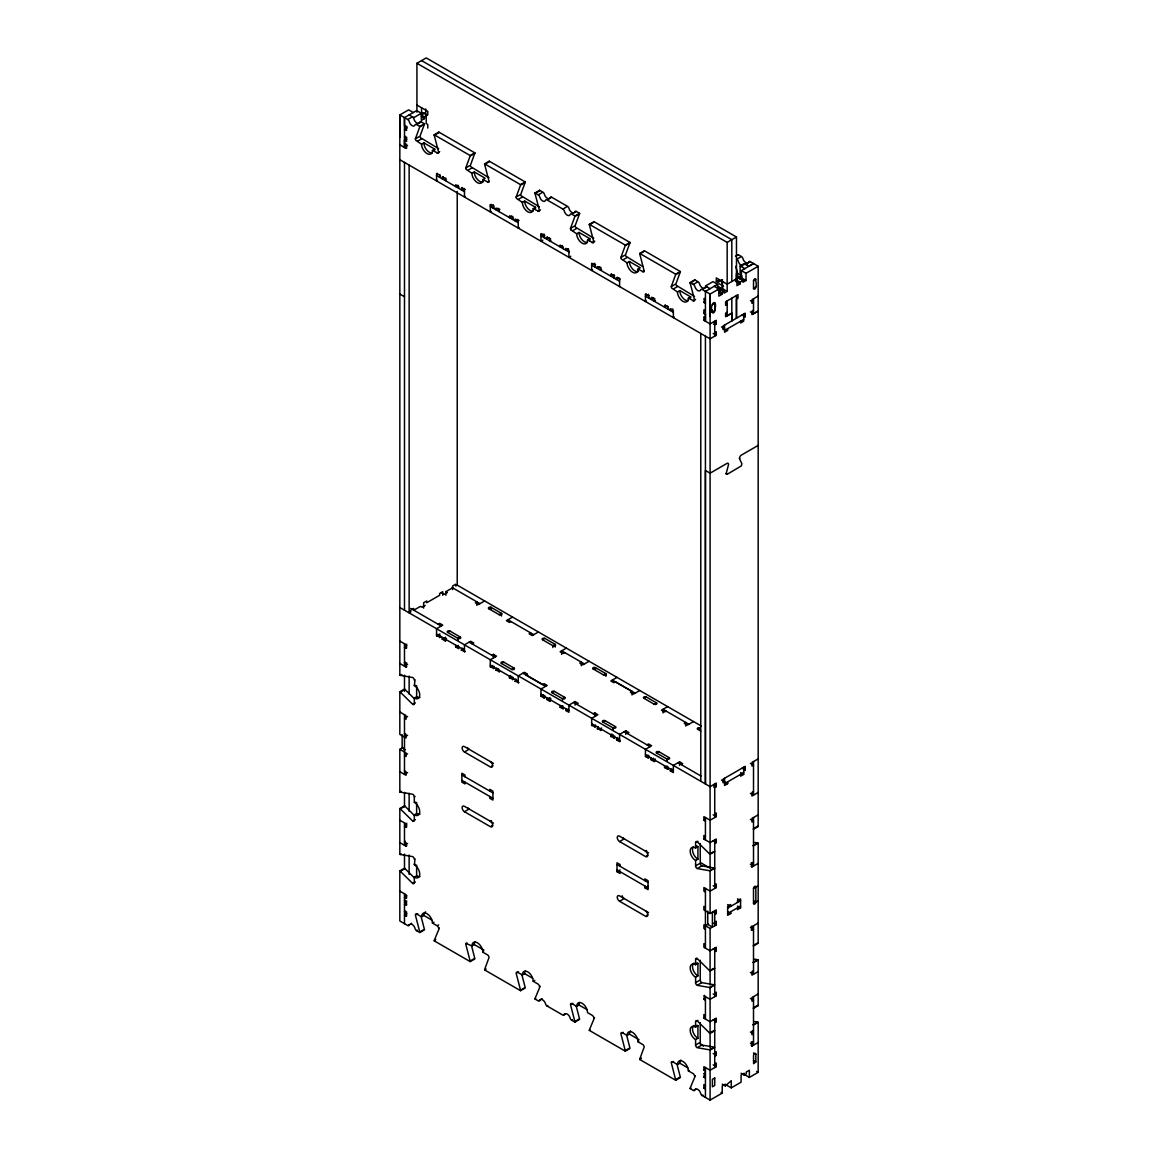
<?xml version="1.0" encoding="UTF-8"?>
<svg xmlns="http://www.w3.org/2000/svg" width="1158" height="1158" viewBox="0 0 1158 1158"><rect width="100%" height="100%" fill="white"/><g stroke="black" fill="none" stroke-linecap="round" stroke-linejoin="round"><path stroke-width="1.5" d="M407.587 145.676L404.489 147.471L404.489 140.017M452.575 589.61L452.575 586.02L455.673 584.225L455.673 586.02L457.222 585.123L457.222 191.49M458.003 640.2L458.003 638.42L460.334 637.074L449.984 631.096A1.65 0.955 0 0 0 447.466 632.311L458.235 638.521A1.65 0.955 0 0 0 460.334 637.074M491.093 609.166L491.093 607.371A1.65 0.955 0 0 0 488.575 608.572L499.344 614.797A1.65 0.955 0 0 0 501.443 613.335L491.093 607.371L488.763 608.717M613.132 729.772L613.132 727.977L615.448 726.631L605.113 720.667A1.65 0.955 0 0 0 602.594 721.868L613.364 728.092A1.65 0.955 0 0 0 615.463 726.631M666.907 760.82L666.907 759.026L669.237 757.679L658.888 751.716A1.65 0.955 0 0 0 656.369 752.917L667.138 759.127A1.65 0.955 0 0 0 669.237 757.679M699.997 729.772L699.997 727.977A1.65 0.955 0 0 0 697.478 729.178L700.778 731.103M705.425 336.153L705.425 783.952L705.425 470.481L710.086 473.173L726.978 463.417A2.2 1.259 -60 0 1 728.44 464.98L726.298 473.101L727.152 474.317L741.395 465.863L741.873 463.707L739.224 458.09M705.425 313.76L705.425 321.215L705.425 291.367L717.627 284.318L717.627 289.703M711.244 311.444L712.402 312.11C708.551 304.12 718.278 296.072 714.732 310.764A1.65 0.955 -60 0 1 713.574 312.79A1.65 0.955 -60 0 1 712.402 312.11L712.402 310.054M727.166 300.906L727.166 315.83L731.813 313.152L731.813 320.911L731.813 298.214M731.813 281.495L731.813 239.706L421.57 60.592M416.923 112.239L416.923 63.27L426.231 57.9L736.474 237.014L736.474 278.817L736.474 273.447M753.178 828.969A2.2 1.274 60 0 0 753.511 829.215L758.172 826.523L758.172 266.282L750.239 261.607A2.2 1.259 60 0 0 748.777 261.954A4.386 2.533 60 0 1 745.853 262.649A4.386 2.533 60 0 1 742.929 258.581A2.2 1.259 60 0 0 741.467 256.54L738.196 254.644L735.605 256.135M406.82 128.002L407.008 127.25M755.841 1061.958L753.597 1063.681L753.511 1055.618A1.65 0.955 -60 0 1 754.683 1053.606A1.65 0.955 -60 0 1 755.841 1054.272L755.841 1061.958L753.511 1060.612M421.57 144.2L423.9 142.868L434.757 149.136L432.441 150.468A7.672 4.429 60 0 1 430.834 153.985A7.686 4.429 60 0 1 422.496 148.224A7.672 4.429 60 0 1 421.57 144.2L415.823 140.364A2.2 1.274 60 0 1 415.375 138.83L419.746 126.946A2.2 1.274 60 0 0 419.804 126.468L424.465 123.776L421.194 121.894A2.2 1.259 60 0 0 419.717 122.241A4.386 2.533 60 0 1 416.793 122.936A4.386 2.533 60 0 1 413.869 118.854A2.2 1.259 60 0 0 412.407 116.828M424.465 123.776A2.2 1.274 60 0 1 424.393 124.253L420.021 136.137A2.2 1.274 60 0 0 420.484 137.672L438.636 148.687M471.972 173.295L474.288 171.949L485.144 178.216L482.828 179.562A7.672 4.429 60 0 1 481.221 183.08A7.686 4.429 60 0 1 472.884 177.304A7.672 4.429 60 0 1 471.972 173.295L466.211 169.459A2.2 1.274 60 0 1 465.762 167.924L470.134 156.026A2.2 1.259 60 0 0 470.191 155.563L474.852 152.87L438.853 132.099L434.207 134.777A2.2 1.274 60 0 0 434.264 135.327L438.636 152.263A2.2 1.274 60 0 1 438.187 153.276L432.441 150.468M474.852 152.87A2.2 1.259 60 0 1 474.78 153.348L470.409 165.232A2.2 1.274 60 0 0 470.872 166.766L489.023 177.782M522.359 202.389L524.675 201.043L535.546 207.311L533.216 208.657A7.686 4.429 60 0 1 527.787 211.798A7.686 4.429 60 0 1 522.359 202.389L516.598 198.539A2.2 1.274 60 0 1 516.15 197.019L520.521 185.121A2.2 1.259 60 0 0 520.579 184.643L525.24 181.965L489.255 161.179L484.594 163.871A2.2 1.274 60 0 0 484.666 164.422L489.023 181.357A2.2 1.274 60 0 1 488.575 182.356L482.828 179.562M525.24 181.965A2.2 1.259 60 0 1 525.167 182.443L520.796 194.327A2.2 1.274 60 0 0 521.259 195.861L539.411 206.862M570.952 229.921A2.2 1.274 60 0 1 570.489 228.387L574.86 216.503A2.2 1.274 60 0 0 574.933 216.025L579.579 213.333L576.308 211.451A2.2 1.274 60 0 0 575.063 211.451L574.846 211.798A4.386 2.533 60 0 1 574.411 212.493M579.579 213.333A2.2 1.274 60 0 1 579.521 213.81L575.15 225.709A2.2 1.274 60 0 0 575.598 227.229L593.764 238.244M627.086 262.852L629.416 261.52L640.273 267.788L637.942 269.119A7.672 4.429 60 0 1 636.35 272.637A7.686 4.429 60 0 1 627.998 266.861A7.672 4.429 60 0 1 627.086 262.852L621.339 259.016A2.2 1.274 60 0 1 620.876 257.481L625.248 245.597A2.2 1.259 60 0 0 625.32 245.12L629.966 242.427L593.982 221.656L589.335 224.334A2.2 1.274 60 0 0 589.393 224.884L593.764 241.819A2.2 1.274 60 0 1 593.301 242.833L587.555 240.039A7.686 4.429 60 0 1 583.704 243.817A7.686 4.429 60 0 1 577.61 237.781A7.672 4.429 60 0 1 576.698 233.771L570.952 229.921M629.966 242.427A2.2 1.259 60 0 1 629.909 242.905L625.537 254.789A2.2 1.274 60 0 0 625.986 256.323L642.603 266.441M690.588 297.867A7.686 4.429 60 0 0 690.66 296.882L679.804 290.6L677.473 291.946L671.727 288.11A2.2 1.274 60 0 1 671.278 286.576L675.635 274.678A2.2 1.259 60 0 0 675.707 274.214L680.354 271.522L644.369 250.75L639.723 253.428A2.2 1.274 60 0 0 639.781 253.978L644.152 270.914A2.2 1.274 60 0 1 643.703 271.927L637.942 269.119M439.418 928.007L434.264 940.354A2.2 1.259 60 0 0 434.207 940.832L470.191 961.603L474.852 958.911A2.2 1.274 60 0 0 474.78 958.361L471.509 945.666M680.354 271.522A2.2 1.259 60 0 1 680.296 272L675.925 283.884A2.2 1.274 60 0 0 676.373 285.418L694.539 296.434M540.193 986.196L535.054 998.529A2.2 1.274 60 0 0 534.982 999.007L538.253 1000.903A2.2 1.274 60 0 0 539.498 1000.888L540.149 999.861A4.386 2.533 60 0 1 545.129 1002.727L545.78 1004.522A2.2 1.274 60 0 0 547.025 1005.969L562.875 1015.117A2.2 1.274 60 0 0 564.12 1015.117L564.786 1014.075A4.386 2.533 60 0 1 569.75 1016.941L570.416 1018.736A2.2 1.274 60 0 0 571.661 1020.184L574.933 1022.065L579.579 1019.387A2.2 1.259 60 0 0 579.521 1018.837L576.235 1006.128M594.532 1017.564L589.393 1029.911A2.2 1.274 60 0 0 589.335 1030.388L625.32 1051.16L629.966 1048.482A2.2 1.274 60 0 0 629.909 1047.932L626.623 1035.223M695.321 1075.753L690.168 1088.1A2.2 1.274 60 0 0 690.11 1088.563L693.381 1090.46A2.2 1.274 60 0 0 694.843 1090.112A4.386 2.533 60 0 1 697.767 1089.403A4.386 2.533 60 0 1 700.691 1093.485A2.2 1.274 60 0 0 702.153 1095.526L710.086 1100.1L722.23 1093.08L722.23 1085.915L725.328 1084.134L725.328 1085.915L731.277 1080.689L731.277 1087.854L726.631 1085.176M754.683 278.904L753.54 280.468L753.511 288.385A1.65 0.955 -60 0 0 754.683 289.051A1.65 0.955 -60 0 0 755.841 287.039C757.433 285.404 754.466 276.212 755.841 279.469L753.511 280.801M404.489 147.471L404.489 117.624L416.677 110.575L421.338 113.267L421.338 120.432L424.436 118.637L424.436 116.842L421.338 115.062M413.276 112.543L408.629 109.865L399.828 114.932L407.761 119.506L411.64 117.276M422.627 114.309L425.739 112.514L425.739 108.939M405.257 125.527L404.489 125.976L406.82 126.425M424.436 116.842L427.288 115.207L422.627 112.514L413.797 117.624L409.136 114.932M406.82 128.22L404.489 129.566L406.82 130.014M417.314 124.123L421.194 121.894M420.513 126.497L424.393 124.253M405.647 136.355L404.489 137.02L406.82 137.469M407.066 139.119L404.489 140.61L406.82 141.059M405.257 143.447L404.489 143.896L406.82 144.345M415.375 138.83L419.254 136.586M417.691 141.073L421.57 138.83M399.828 137.324L399.828 114.932L399.828 144.793L406.038 148.369L406.82 147.92M434.264 135.327L438.144 133.083M437.087 153.16L439.678 151.669M437.478 180.373L436.552 180.909L436.552 173.743L437.319 173.295M470.901 155.577L474.78 153.348M436.552 173.743L440.416 175.09M440.416 176.885L439.649 177.333L439.649 175.538M443.007 178.375L442.226 178.824L443.007 176.581M442.226 177.029L446.105 178.375M465.762 167.924L469.641 165.681M446.496 179.939L445.338 180.605L445.338 178.824M468.093 170.168L471.972 167.924M484.666 164.422L488.531 162.178M458.003 185.237L455.673 186.583L455.673 184.788L458.785 186.583L458.785 188.378M463.953 188.378L461.362 189.869L462.143 187.625M461.362 188.074L465.241 189.42M487.475 182.255L489.023 181.357M465.4 196.498L464.474 197.034L464.474 189.869M521.288 184.672L525.167 182.443M491.253 211.422L490.326 211.957L490.326 204.792L491.093 204.344M493.424 204.792L490.326 206.587L518.248 222.698M490.326 204.792L494.205 206.138M494.205 207.933L493.424 208.368L493.424 206.587M516.15 197.019L520.029 194.776M498.591 208.368L496.015 209.873L496.015 208.078L499.894 209.424M518.48 199.248L522.359 197.019M533.216 208.657L538.962 211.451A2.2 1.274 60 0 0 539.411 210.452L535.054 193.516A2.2 1.274 60 0 1 534.982 192.966L539.642 190.274L542.914 192.17A2.2 1.259 60 0 1 544.376 194.197A4.386 2.533 60 0 0 548.212 198.655M535.054 193.516L535.821 193.068M536.342 192.764L538.933 191.273M534.982 192.966L538.253 194.848L542.132 192.619M511.778 216.285L509.448 217.632L509.448 215.837L513.327 217.183M513.327 218.978L512.56 219.427L512.56 217.632M547.806 199.466L551.686 197.236L567.536 206.385A2.2 1.259 60 0 1 568.998 208.426A4.386 2.533 60 0 0 573.717 212.869M517.727 219.427L515.136 220.917L515.136 219.123L519.016 220.469M537.862 211.349L540.453 209.859M519.175 227.547L518.248 228.083L518.248 220.917M538.253 194.848A2.2 1.259 60 0 1 539.715 196.889A4.386 2.533 60 0 0 542.639 200.971A4.386 2.533 60 0 0 545.563 200.262L545.78 199.914A2.2 1.274 60 0 1 547.025 199.914L562.875 209.062L566.754 206.833M572.428 213.694L576.308 211.451M542.856 240.14L540.989 241.211L540.989 234.046L541.77 233.598M544.086 234.061L540.989 235.841L568.911 251.966M575.642 216.054L579.521 213.81M540.989 234.046L544.868 235.392M544.868 237.187L544.101 237.636L544.101 235.841M549.268 237.636L546.677 239.127L547.459 236.883M546.677 237.332L550.557 238.678M570.489 228.387L574.368 226.157M550.947 240.242L549.789 240.907L549.789 239.127M572.819 230.63L576.698 228.387M589.393 224.884L590.175 224.435M590.942 223.986L593.272 222.654M576.698 233.771L579.029 232.425L589.885 238.693A7.686 4.429 60 0 1 589.596 240.56M562.455 245.539L560.125 246.886L560.125 245.091L563.222 246.886L563.222 248.681M568.404 248.681L565.813 250.171L565.813 248.377L568.911 250.171L568.911 257.337L570.778 256.265M587.555 240.039L589.885 238.693M592.216 242.717L594.792 241.226M626.029 245.149L629.909 242.905M594.778 263.3L591.666 265.095L619.588 281.22M592.606 269.93L591.666 270.465L591.666 263.3L595.545 264.646M595.545 266.441L594.778 266.89L594.778 265.095M599.945 266.89L597.354 268.381L597.354 266.586L601.234 267.932M620.876 257.481L624.755 255.238M601.624 269.496L600.452 270.176L600.452 268.381M623.207 259.725L627.086 257.481M639.781 253.978L643.66 251.735M613.132 274.793L610.802 276.14L611.569 273.896M610.802 274.345L614.681 275.691M614.681 277.486L613.899 277.934L613.899 276.14M619.067 277.934L616.49 279.425L617.257 277.182M616.49 277.631L620.37 278.977M642.603 271.812L644.152 270.914M416.923 63.27L727.166 242.398L736.474 237.014M676.417 274.229L680.296 272M646.381 300.979L645.44 301.514L645.44 294.349L646.222 293.9M648.552 294.349L645.44 296.144L673.363 312.269M645.44 294.349L649.32 295.695M649.32 297.49L648.552 297.939L648.552 296.144M653.72 297.939L651.129 299.43L651.911 297.186M671.278 286.576L675.157 284.332M651.129 297.635L655.008 298.981M673.594 288.82L677.473 286.576M655.399 300.544L654.241 301.225L654.241 299.43M677.473 291.946A7.686 4.429 60 0 0 680.832 299.676A7.686 4.429 60 0 0 686.752 301.731A7.672 4.429 60 0 0 688.33 298.214L694.091 301.008A2.2 1.274 60 0 0 694.539 300.009L690.168 283.073A2.2 1.274 60 0 1 690.11 282.523L694.757 279.831L698.028 281.727A2.2 1.259 60 0 1 699.49 283.768A4.386 2.533 60 0 0 702.414 287.835A4.386 2.533 60 0 0 705.352 287.141L705.569 286.793A2.2 1.274 60 0 1 706.814 286.793L702.935 289.022M690.168 283.073L694.047 280.829M740.686 256.989L736.806 259.218A2.2 1.259 60 0 1 738.283 261.259A4.386 2.533 60 0 0 742.987 265.718M690.11 282.523L693.381 284.405L697.261 282.176M666.907 305.842L664.576 307.188L665.358 304.945M664.576 305.394L668.456 306.74M740.121 273.129L740.121 265.964L744.203 263.604L748.864 266.282M668.456 308.535L667.674 308.983L667.674 307.188M746.36 263.836L750.239 261.607M758.172 266.282L746.013 273.302L746.013 280.468L742.915 282.262L742.915 280.468L738.254 277.79L727.166 284.188L716.31 277.92L716.31 281.495L719.408 279.715M688.33 298.214L690.66 296.868M722.505 279.715L717.859 282.393L716.31 281.495M672.856 308.983L670.265 310.474L670.265 308.679L673.363 310.474L673.363 317.639L674.303 317.104M753.511 263.488L748.864 266.181L745.593 264.285A2.2 1.259 60 0 0 744.131 264.632M746.013 280.468L741.366 277.79L741.366 270.625L753.511 263.604M692.991 300.906L695.582 299.415M718.872 290.774L721.97 292.554L721.97 294.349L718.872 296.144L718.872 288.979L710.086 294.06L702.153 289.471A2.2 1.274 60 0 0 700.908 289.486L700.691 289.833A4.386 2.533 60 0 1 697.767 290.528A4.386 2.533 60 0 1 694.843 286.446A2.2 1.259 60 0 0 693.381 284.419M717.627 286.113L720.725 287.908L723.562 286.258L718.915 283.58M736.474 275.228L739.571 277.023L741.67 275.821L741.67 277.602M705.425 303.309L703.876 302.412L704.643 298.388M719.408 290.455L722.505 288.66L727.166 291.353L727.166 242.398M703.876 302.412L704.643 301.963M721.97 292.554L724.068 291.353L724.068 293.148L727.166 291.353M735.417 279.425L740.063 282.118L742.915 280.468M740.063 282.118L740.063 283.898L736.966 285.693L736.966 278.528M712.402 304.655L714.732 303.309M705.425 310.764L703.876 309.881L703.876 313.456L704.643 313.007M753.511 288.27L755.841 286.923M712.402 312.11L714.732 310.764L714.732 303.092M727.166 304.482L725.617 305.379L725.617 301.804L738.022 294.639L738.022 298.214L736.474 299.111L736.474 318.218L736.474 295.536M705.425 317.639L703.876 316.742L703.876 320.317L704.643 319.883M727.166 312.255L725.617 313.152L725.617 316.727L731.813 313.152M758.172 296.028L751.962 299.719L751.962 303.309L753.511 302.412L750.413 300.617M710.086 867.791L710.086 323.907L716.281 320.317L716.281 323.907L714.732 324.805L713.574 324.124M714.732 332.563L716.281 331.666L716.281 335.255L710.086 338.831L399.828 159.717M753.511 310.17L751.962 311.068L751.962 314.658L758.172 311.068L753.511 313.644L750.456 311.878M743.697 317.625L745.245 316.742L745.245 313.152L723.012 325.991L723.012 329.567L724.575 328.669L721.463 326.889M724.561 330.479L743.682 319.434M413.797 608.413L410.685 610.208L410.685 612.003L409.136 612.886L409.136 165.087M413.797 610.208L420.513 606.329L422.062 607.226L425.174 605.431M445.859 595.284L445.859 591.695L452.575 587.815M438.1 624.234L439.649 623.337L442.747 625.132L436.552 628.707L436.552 635.872L440.416 637.218M399.828 641.098L406.038 644.688L406.82 644.239M484.637 600.944L478.428 604.534L475.33 602.739L476.879 601.842L476.879 605.431M407.066 645.875L404.489 647.365L406.82 647.814M758.172 445.41L741.265 455.166A2.2 1.259 -60 0 0 739.803 458.423M436.552 635.872L439.91 633.933M440.416 635.438L439.649 637.667M447.668 632.442L449.984 631.096M442.24 637.378L442.24 639.158L445.598 637.218M405.257 662.144L404.489 662.593L406.82 663.042M446.496 638.492L445.338 639.158L445.338 640.953L446.105 640.504M407.587 664.388L404.489 666.183L404.489 643.79M399.828 663.491L406.038 667.08L406.82 666.632M499.112 614.681L501.443 613.335L501.443 616.027M401.001 145.459L399.828 144.793L399.828 675.172L400.61 674.723M399.828 675.172A2.2 1.274 60 0 0 400.277 675.346L401.826 674.448M455.673 645.136L455.673 646.931L458.264 645.426M512.56 617.069L506.35 620.659L509.448 622.439L511.011 621.542M462.143 647.973L461.362 650.203L465.241 651.549M461.362 650.203L463.953 648.712M472.218 643.935L473.781 643.037L470.669 641.257L464.474 644.832L464.474 651.997M414.289 698.636L404.924 689.444A2.2 1.274 60 0 0 404.489 689.111L399.828 691.789A2.2 1.274 60 0 1 400.277 692.122L412.755 704.382A2.2 1.259 60 0 0 414.318 703.485L414.318 698.115A7.672 4.429 60 0 0 419.746 694.974A7.672 4.429 60 0 0 414.318 685.565L415.085 679.746M401.059 691.673L404.924 689.444M414.318 685.565L415.085 685.116M414.318 698.115L416.634 696.769A7.672 4.429 60 0 0 419.978 697.377M491.875 655.283L493.424 654.386L496.521 656.181L490.326 659.756L490.326 666.921L494.205 668.267M530.654 632.89L529.105 633.788L532.202 635.583L538.412 631.993M412.755 704.382L415.346 702.892M490.326 666.921L492.903 665.43M407.587 716.484L404.489 718.278L406.038 719.176L406.038 715.586L399.828 712.011M494.205 666.472L493.424 668.716M501.443 663.491L503.759 662.144L514.109 668.123A1.65 0.955 0 0 1 512.01 669.57L501.24 663.36A1.65 0.955 0 0 1 503.759 662.144M544.868 638.42A1.65 0.955 0 0 0 542.349 639.621L544.868 638.42L555.218 644.384L555.218 647.076M496.782 667.978L496.015 670.207L499.894 671.553M496.015 670.207L498.591 668.716M511.778 669.469L514.109 668.123M510.62 675.505L509.448 676.185L509.448 677.966L513.327 679.312M404.489 737.081L407.587 735.287M509.448 677.966L512.039 676.475M513.327 677.517L512.56 679.76M566.334 648.118L560.125 651.708L563.222 653.488L564.786 652.591M515.918 679.022L515.136 681.251L519.016 682.598M515.136 681.251L515.918 680.803M414.289 815.391L404.924 806.2A2.2 1.259 60 0 0 404.489 805.867L399.828 808.545A2.2 1.259 60 0 1 400.277 808.877L412.755 821.138A2.2 1.274 60 0 0 414.318 820.24L414.318 814.87A7.672 4.429 60 0 0 419.746 811.729A7.672 4.429 60 0 0 414.318 802.32L414.318 796.95A2.2 1.274 60 0 0 412.755 794.272L400.277 792.101A2.2 1.274 60 0 1 399.828 791.927L399.828 749.327L402.941 747.532M407.587 753.8L404.489 755.595L406.038 756.492L406.038 752.903L399.828 749.327M701.285 726.037L589.089 661.247L582.894 664.837L579.782 663.042L581.345 662.144L581.345 665.72M407.587 772.603L404.489 774.398L404.489 714.689M518.248 683.046L518.248 675.881L524.444 672.306L527.556 674.086L525.993 674.984L542.537 684.552L544.086 683.654L547.184 685.435L540.989 689.024L540.989 696.175L543.58 694.684M544.868 695.741L544.101 697.97L544.868 697.521M554.421 691.413L554.19 691.297A1.665 0.955 0 0 0 551.903 692.629L554.436 691.398L564.959 697.521A1.65 0.955 0 0 1 562.441 698.723M593.214 669.02L595.545 667.674L606.097 673.768A1.636 0.941 0 0 1 603.81 675.085L593.041 668.875A1.636 0.941 0 0 1 595.328 667.558L595.559 669.454M546.677 697.681L546.677 699.461L550.05 697.521M550.947 698.795L549.789 699.461L549.789 701.256L550.557 700.807M493.453 763.368L464.474 746.635A3.286 1.896 60 0 0 462.143 747.981A3.286 1.896 60 0 0 464.474 752.005L467.962 749.993M399.828 791.927L401.001 791.247M400.277 792.101L401.059 791.652M562.441 700.518L562.455 698.723L564.786 697.377M603.564 674.984L605.895 673.638L605.895 676.33M560.125 705.439L560.125 707.234L562.716 705.729M576.655 704.252L578.218 703.355L575.106 701.56L568.911 705.15L568.911 712.3L565.813 710.505L565.813 708.725M617.011 677.372L610.816 680.947L613.914 682.742L615.463 681.845L632.007 691.398L632.007 694.988M414.318 796.95L415.085 796.501M565.813 710.505L568.404 709.014M401.059 808.429L404.924 806.2M414.318 802.32L415.085 801.886M491.484 766.263L492.642 765.597A3.286 1.896 60 0 0 490.326 761.559M414.318 814.87L416.634 813.524A7.672 4.429 60 0 0 419.978 814.132M593.214 713.791L594.778 712.894L597.875 714.689L591.666 718.278L591.666 725.444L595.545 726.775M632.007 691.398L630.444 692.296L633.556 694.091L639.752 690.515M399.828 820.226L406.038 823.801L406.82 823.352M412.755 821.138L415.346 819.647M407.066 825.003L404.489 826.494L406.82 826.942M591.666 725.444L592.447 724.995M595.545 724.995L594.778 727.224M602.782 721.999L605.113 720.667M643.891 698.274L646.222 696.928L656.557 702.906A1.65 0.955 0 0 1 654.458 704.354L643.703 698.144A1.65 0.955 0 0 1 646.222 696.928M598.136 726.486L597.354 728.715L601.234 730.061M597.354 728.715L598.136 728.281M405.257 841.273L404.489 841.721L406.038 842.619L406.038 846.194L406.82 845.745M601.624 728.049L600.452 728.715L600.452 730.51M407.587 843.516L404.489 845.297L404.489 822.918M493.453 823.077L464.474 806.344A3.286 1.896 60 0 0 462.143 807.691A3.286 1.896 60 0 0 464.474 811.715L467.962 809.703M654.241 704.238L656.557 702.906M399.828 808.545L399.828 854.286L400.61 853.837M399.828 854.286A2.2 1.259 60 0 0 400.277 854.474L401.059 854.025M611.96 734.027L610.802 734.693L610.802 736.488L614.681 737.834M610.802 736.488L613.393 734.997M614.681 736.039L613.899 738.268M627.346 733.492L628.895 732.609L625.798 730.814L619.588 734.389L619.588 741.554L620.37 741.106M667.674 706.626L661.479 710.216L664.576 712.011L666.125 711.113M617.257 737.53L616.49 739.774L619.588 741.554M616.49 739.774L619.067 738.268M414.289 877.75L404.924 868.558A2.2 1.274 60 0 0 404.489 868.225L399.828 870.917A2.2 1.274 60 0 1 400.277 871.25L412.755 883.496A2.2 1.274 60 0 0 414.318 882.599L414.318 877.228A7.672 4.429 60 0 0 419.746 874.102A7.672 4.429 60 0 0 414.318 864.693L415.085 858.874M401.059 870.802L404.924 868.558M414.318 864.693L415.085 864.244M491.484 820.602L490.326 821.268A3.286 1.896 60 0 1 492.642 825.292L491.484 825.972M414.318 877.228L416.634 875.882A7.672 4.429 60 0 0 419.978 876.49M646.989 744.84L648.552 743.943L651.65 745.738L645.44 749.327L645.44 756.492L648.552 758.273L649.32 756.044M412.755 883.496L415.346 882.005M693.526 721.564L687.331 725.14L684.219 723.345L685.782 722.447L685.782 726.037M645.44 756.492L648.031 754.987M407.066 895.901L404.489 897.392L406.82 897.841M656.557 753.047L658.888 751.716M697.666 729.323L699.997 727.977L699.997 729.323M405.257 900.229L404.489 900.678L406.82 901.127M651.129 757.983L651.129 759.764L653.72 758.273M655.399 759.098L654.241 759.764L654.241 761.559L655.008 761.11M406.82 902.922L404.489 904.268L406.82 904.716M405.647 911.057L404.489 911.722L406.82 912.171M407.066 913.821L404.489 915.312L406.82 915.761M664.576 765.742L664.576 767.537L667.167 766.031M668.456 767.088L667.674 769.317L668.456 768.869M681.121 764.541L682.67 763.643L679.572 761.863L673.363 765.438L673.363 772.603L670.265 770.808L671.047 768.579M416.142 914.574L417.691 913.676M670.265 770.808L672.856 769.317M421.121 916.571L424.393 929.281A2.2 1.274 60 0 1 424.465 929.831L419.804 932.508A2.2 1.274 60 0 0 419.746 931.958L415.375 915.023A2.2 1.274 60 0 1 416.923 914.125L421.57 916.818L423.9 915.471A7.672 4.429 60 0 1 425.652 911.867M408.528 925.112L409.31 924.663M410.858 923.766L411.64 923.317M399.828 870.917L399.828 920.986L407.761 925.56A2.2 1.274 60 0 0 409.223 925.213A4.386 2.533 60 0 1 412.147 924.504A4.386 2.533 60 0 1 415.071 928.586A2.2 1.274 60 0 0 416.533 930.627L417.314 930.178M421.57 916.818A7.672 4.429 60 0 1 426.998 913.676A7.672 4.429 60 0 1 432.441 923.085L433.989 922.188M419.746 931.958L423.611 929.729M437.869 925.329L438.636 924.88M435.046 939.905L435.828 939.456M434.207 940.832L434.988 940.383M758.172 758.881L751.962 762.456L751.962 766.031L753.511 765.149L750.413 763.354M648.581 852.925L619.588 836.192A3.286 1.896 60 0 0 617.257 837.538A3.286 1.896 60 0 0 619.588 841.562L623.076 839.55M399.828 607.516L710.086 786.644L716.281 783.054L716.281 786.644L714.732 787.527L713.574 786.861M724.575 781.853L723.012 782.75L723.012 779.16L745.245 766.335L745.245 769.911L743.697 770.808M724.561 783.648L743.682 772.603M727.673 781.853L727.673 783.648L724.575 785.442L724.561 778.277M743.682 767.233L743.697 774.384L740.599 776.178L740.599 774.384M466.529 943.669L471.972 945.912L474.288 944.566A7.672 4.429 60 0 1 474.939 941.961M646.613 850.45L645.44 851.116A3.286 1.896 60 0 1 647.771 855.154L646.613 855.82M714.732 813.958L716.281 813.061L716.281 816.636L710.086 820.226L703.876 816.636L703.876 820.226L704.643 819.777M753.511 791.565L751.962 792.463L751.962 796.038L758.172 792.463M620.109 866.343L620.109 864.563L617.011 862.768L617.011 871.713L620.109 869.933M471.972 945.912A7.672 4.429 60 0 1 477.4 942.771A7.672 4.429 60 0 1 482.828 952.18L483.595 951.731M470.191 961.603A2.2 1.274 60 0 0 470.134 961.053L474.013 958.81M696.378 842.155L697.927 841.258M705.425 836.337L703.876 835.454L703.876 839.029L704.643 838.58M695.596 860.51A7.672 4.429 60 0 1 690.168 851.101A7.672 4.429 60 0 1 695.596 847.974L697.927 846.628L697.927 859.164L695.596 860.51L695.596 865.88A2.2 1.259 60 0 0 697.145 868.572L709.637 870.729A2.2 1.274 60 0 1 710.086 870.917L714.732 868.225A2.2 1.274 60 0 0 714.283 868.051L701.806 865.88L697.927 868.124M521.896 974.761L525.167 987.456A2.2 1.274 60 0 1 525.24 988.006L520.579 990.698L484.594 969.912L486.143 969.029M758.172 814.856L751.962 818.431L751.962 822.021L753.511 821.123L750.413 819.328M714.732 843.502L716.281 842.619L716.281 839.029L710.086 842.619L703.876 839.029M648.581 912.634L619.588 895.901A3.286 1.896 60 0 0 617.257 897.247A3.286 1.896 60 0 0 619.588 901.271L623.076 899.259M644.934 886.044L644.934 887.839L648.031 886.044M710.404 853.504L713.516 851.709M753.844 828.433L757.723 826.19A2.2 1.274 60 0 0 758.172 826.523M695.596 865.88L699.475 863.651M516.931 972.763L518.48 971.866M520.579 990.698A2.2 1.274 60 0 0 520.521 990.148L516.15 973.212A2.2 1.274 60 0 1 517.698 972.315L522.359 975.007L524.675 973.661A7.672 4.429 60 0 1 525.341 971.055M709.637 870.729L713.516 868.5M753.076 845.658L756.941 843.415M753.178 945.724A2.2 1.274 60 0 0 753.511 945.97L758.172 943.278L758.172 843.154L753.511 845.832A2.2 1.274 60 0 0 753.178 845.687M646.613 915.529L647.771 914.863A3.286 1.896 60 0 0 645.44 910.825M522.359 975.007A7.672 4.429 60 0 1 527.787 971.866A7.672 4.429 60 0 1 533.216 981.275L534.764 980.377M520.521 990.148L524.4 987.904M714.732 884.857L716.281 883.959L716.281 887.549L710.086 891.124L703.876 887.549L703.876 891.124L705.425 892.022M751.18 862.913L753.511 862.464M751.18 866.502L751.962 866.937L758.172 863.361M534.982 999.007L535.763 998.558M539.035 1000.454L542.132 998.659M547.025 1005.969L547.806 1005.52M705.425 907.25L703.876 906.352L703.876 909.927L710.086 913.517L716.281 909.927L716.281 913.517L714.732 914.415M753.511 888.432A1.65 0.955 -60 0 1 754.683 886.42A1.65 0.955 -60 0 1 755.841 887.1L755.841 902.024A1.65 0.955 -60 0 1 754.683 904.036A1.65 0.955 -60 0 1 753.511 903.37L753.511 888.432L758.172 885.754M727.673 908.133L740.599 900.678L737.501 898.883M705.425 925.749L708.522 923.968M727.673 913.503L740.599 906.048M571.27 1004.131L572.819 1003.248M714.732 922.173L716.281 921.276L716.281 924.866L710.086 928.441L703.876 924.866L703.876 928.441L705.425 929.338M730.756 911.737L730.756 913.517L727.644 915.312L727.644 906.352L730.756 904.572L730.756 906.352L727.644 904.572M737.472 902.473L737.472 900.678L740.57 898.898L740.57 907.843L737.472 909.638L737.472 907.843M753.511 903.37L758.172 900.678M574.933 1022.065A2.2 1.259 60 0 0 574.86 1021.515L570.489 1004.579A2.2 1.274 60 0 1 572.052 1003.682L576.698 1006.374L579.029 1005.028A7.672 4.429 60 0 1 579.68 1002.423M563.656 1014.669L565.205 1013.771M571.661 1020.184L572.428 1019.735M574.86 1021.515L578.739 1019.286M696.378 958.911L697.145 958.462L709.637 970.708A2.2 1.259 60 0 0 710.086 971.041L714.732 968.349A2.2 1.259 60 0 1 714.399 968.117M751.18 926.197L751.962 926.646L758.172 923.071M714.732 951.731L716.281 950.834L716.281 947.244L710.086 950.834L703.876 947.244L703.876 943.669L705.425 944.566M751.18 929.787L753.511 929.338L750.413 927.544M695.596 977.265A7.672 4.429 60 0 1 690.168 967.856A7.672 4.429 60 0 1 695.596 964.73L697.927 963.384L697.927 975.919L695.596 977.265L695.596 982.635A2.2 1.274 60 0 0 697.145 985.328L709.637 987.485A2.2 1.259 60 0 1 710.086 987.673L714.732 984.98A2.2 1.259 60 0 0 714.283 984.807L701.806 982.635L697.927 984.879M589.335 1030.388L590.102 1029.94M710.404 970.259L713.516 968.479M753.844 945.189L757.723 942.945M695.596 982.635L699.475 980.406M621.658 1033.226L623.207 1032.328M709.637 987.485L713.516 985.255M753.076 962.414L756.941 960.17M625.32 1051.16A2.2 1.274 60 0 0 625.248 1050.61L620.876 1033.674A2.2 1.274 60 0 1 622.439 1032.777L627.086 1035.469L629.416 1034.123A7.672 4.429 60 0 1 630.56 1030.938M753.178 1008.097A2.2 1.259 60 0 0 753.511 1008.329L758.172 1005.651L758.172 959.91L753.511 962.587A2.2 1.259 60 0 0 753.178 962.443M705.425 1000.237L703.876 999.34L704.643 995.315M703.876 999.34L704.643 998.891M714.732 993.072L716.281 992.174L716.281 995.764L710.086 999.34L703.876 995.764M753.511 970.679L751.962 971.576L751.962 975.166L758.172 971.576M627.086 1035.469A7.672 4.429 60 0 1 632.514 1032.328A7.672 4.429 60 0 1 637.942 1041.737L638.724 1041.288M625.248 1050.61L629.127 1048.381M696.378 1021.269L697.927 1020.372M705.425 1015.465L703.876 1014.567L703.876 1018.157L704.643 1017.708M640.562 1058.557L641.329 1058.108M695.596 1039.638A7.672 4.429 60 0 1 690.168 1030.229A7.672 4.429 60 0 1 695.596 1027.088L697.927 1025.756L697.927 1038.292L695.596 1039.638L695.596 1045.008A2.2 1.274 60 0 0 697.145 1047.686L709.637 1049.857A2.2 1.259 60 0 1 710.086 1050.031L714.732 1047.353A2.2 1.259 60 0 0 714.283 1047.165L701.806 1045.008L697.927 1047.252M677.025 1064.318L680.296 1077.012A2.2 1.274 60 0 1 680.354 1077.562L675.707 1080.255L639.723 1059.483L641.271 1058.586M758.172 993.969L751.962 997.559L751.962 1001.134L753.511 1000.237L750.413 998.442M714.732 1022.63L716.281 1021.732L716.281 1018.157L710.086 1021.732L703.876 1018.157M710.404 1032.632L711.186 1032.183M711.707 1031.879L714.283 1030.388A2.2 1.259 60 0 0 714.732 1030.721L710.086 1033.414A2.2 1.259 60 0 1 709.637 1033.081L697.145 1020.82A2.2 1.259 60 0 0 695.596 1021.718L695.596 1027.088M753.844 1007.547L756.941 1005.766M695.596 1045.008L699.475 1042.765M672.045 1062.32L673.594 1061.423M675.707 1080.255A2.2 1.274 60 0 0 675.635 1079.705L671.278 1062.769A2.2 1.274 60 0 1 672.827 1061.872L677.473 1064.564L679.804 1063.218A7.672 4.429 60 0 1 680.947 1060.033M709.637 1049.857L713.516 1047.614M753.076 1024.772L756.941 1022.543M744.724 1074.725L749.371 1077.418L758.172 1072.337L758.172 1022.268L753.511 1024.96A2.2 1.274 60 0 0 753.178 1024.816M714.732 1052.636L716.281 1051.739L716.281 1055.314L714.732 1056.212M753.511 1030.244L751.962 1031.141L751.962 1034.716L753.511 1033.819L750.413 1032.039M677.473 1064.564A7.672 4.429 60 0 1 682.902 1061.423A7.672 4.429 60 0 1 688.33 1070.832L689.111 1070.383M675.635 1079.705L679.514 1077.461M714.732 1063.97L716.281 1063.087L716.281 1066.663L710.086 1070.253L703.876 1066.663L703.876 1070.253L704.643 1069.804M751.18 1042.041L753.511 1041.592M705.425 1078.011L703.876 1077.114L704.643 1073.09M751.18 1045.616L751.962 1046.065L758.172 1042.49M703.876 1077.114L704.643 1076.665M690.11 1088.563L690.877 1088.115M694.149 1090.011L695.712 1089.113M705.425 1085.466L703.876 1084.583L703.876 1088.158L704.643 1087.709M702.153 1095.526L702.935 1095.077M741.077 1073.249L744.189 1075.029L746.273 1073.828L746.273 1072.033L749.371 1070.253L749.371 1077.418M731.277 1087.854L741.077 1082.194L741.077 1075.029L744.189 1073.249L744.189 1075.029M400.277 675.346L412.755 677.517A2.2 1.259 60 0 1 414.318 680.195M754.596 842.431L757.723 842.966A2.2 1.274 60 0 1 758.172 843.154M400.277 854.474L412.755 856.63A2.2 1.259 60 0 1 414.318 859.323M754.596 959.186L757.723 959.721A2.2 1.259 60 0 1 758.172 959.91M754.596 1021.544L757.723 1022.094A2.2 1.274 60 0 1 758.172 1022.268M740.121 265.964L744.768 268.656M741.366 270.625L746.013 273.302M737.009 273.129L741.67 275.821M736.474 277.023L739.571 278.817L739.571 277.023M735.417 281.22L740.063 283.898M416.923 105.074L427.78 111.342L427.78 114.917L426.231 114.02L426.231 123.573L427.78 124.471L427.78 128.06M717.627 284.318L712.966 281.64L705.425 285.997L710.086 288.675M719.408 288.66L724.068 291.353M421.338 116.842L424.436 118.637M714.211 286.287L718.872 288.979M718.872 292.554L721.97 294.349M419.804 126.468L416.533 124.572A2.2 1.259 60 0 0 415.071 124.919A4.386 2.533 60 0 1 412.147 125.629A4.386 2.533 60 0 1 409.223 121.547A2.2 1.259 60 0 0 407.761 119.506M434.207 134.777L470.191 155.563M484.594 163.871L520.579 184.643M574.933 216.025L571.661 214.129A2.2 1.274 60 0 0 570.416 214.143L570.199 214.491A4.386 2.533 60 0 1 567.275 215.185A4.386 2.533 60 0 1 564.337 211.103A2.2 1.259 60 0 0 562.875 209.077M589.335 224.334L625.32 245.12M639.723 253.428L675.707 274.214M742.148 314.947L745.245 316.742M703.876 298.836L705.425 299.719M703.876 313.456L705.425 314.354M713.704 322.416L716.281 323.907M703.876 320.317L710.086 323.907L710.086 294.06L710.086 316.438M713.183 333.461L716.281 335.255M436.552 175.538L464.474 191.663M725.849 473.521L727.152 474.317M726.023 473.767L726.848 474.259M399.828 294.06L404.489 296.738M457.106 585.051L589.089 661.247M452.445 587.743L479.977 603.636M507.899 619.762L533.751 634.685M542.552 639.766L553.119 645.846A1.65 0.955 0 0 0 555.218 644.384L552.887 645.73L552.887 647.525M584.428 663.939L561.673 650.81L561.673 654.386M612.35 680.064L635.105 693.193M688.88 724.242L663.027 709.318L663.027 712.894M445.859 591.695L447.408 592.592L444.296 594.387L441.198 592.592M742.148 768.116L745.245 769.911M740.599 772.603L743.697 774.384M750.413 793.36L753.511 795.141L753.511 761.559M721.463 780.058L727.673 783.648M410.612 608.37L441.198 626.029M469.12 642.154L494.973 657.078M522.895 673.189L545.65 686.332M573.572 702.457L596.327 715.586M624.249 731.711L650.101 746.635M678.023 762.76L700.966 776.005M713.704 785.138L716.281 786.644M552.105 692.759L562.455 698.723M436.552 634.092L464.474 650.203M490.326 665.141L518.248 681.251M540.989 694.395L568.911 710.52M591.666 723.649L619.588 739.774M645.44 754.698L673.363 770.808M442.24 639.158L445.338 640.953M455.673 646.931L458.785 648.712L458.785 646.931M540.989 696.175L544.101 697.97M546.677 699.461L549.789 701.256M560.125 707.234L563.222 709.014L563.222 707.234M651.129 759.764L654.241 761.559M664.576 767.537L667.674 769.317M713.183 814.856L716.281 816.636M703.876 820.226L705.425 821.123M713.183 840.824L716.281 842.619M750.413 864.259L753.511 866.054L753.511 817.534M700.778 862.753L710.086 868.138M754.292 901.127L755.841 902.024M713.183 885.754L716.281 887.549M737.472 906.063L740.57 907.843M464.474 752.005L490.326 766.929A3.286 1.896 60 0 0 492.642 765.597M619.588 841.562L645.44 856.5A3.286 1.896 60 0 0 647.771 855.154M727.644 911.737L730.756 913.517M404.489 733.506L406.038 734.389L406.038 737.979L399.828 734.389L399.828 691.789M713.183 911.722L716.281 913.517M461.897 774.991L492.917 792.897M617.011 864.548L648.046 882.468M713.183 923.071L716.281 924.866M461.897 780.362L492.917 798.282M617.011 869.919L648.046 887.839M617.011 871.713L620.109 873.508L620.109 871.713M644.934 887.839L648.031 889.634L648.031 880.673L644.934 878.879L644.934 880.673M405.257 749.776L402.159 747.981L402.159 734.708M404.489 770.823L406.038 771.706L406.038 775.295L399.828 771.706M713.183 949.039L716.281 950.834M750.413 972.474L753.511 974.269L753.511 925.749M464.474 811.715L490.326 826.638A3.286 1.896 60 0 0 492.642 825.292M619.588 901.271L645.44 916.195A3.286 1.896 60 0 0 647.771 914.863M713.183 993.969L716.281 995.764M713.183 1019.937L716.281 1021.732M750.413 1043.372L753.511 1045.167L753.511 996.662M399.828 842.619L406.038 846.194M753.511 1052.926L755.841 1054.272M756.623 1071.44L758.172 1072.337M700.358 1044.342L703.499 1046.152M713.183 1053.534L716.281 1055.314M713.183 1064.868L716.281 1066.663M399.828 891.124L406.038 894.714L406.038 898.29M703.876 1070.253L705.425 1071.136M703.876 1073.524L705.425 1074.421M722.23 1084.134L725.328 1085.915M423.9 915.471L431.862 920.074M474.288 944.566L483.943 950.139M524.675 973.661L532.651 978.249M579.029 1005.028L586.99 1009.631M629.416 1034.123L639.071 1039.696M679.804 1063.218L687.765 1067.821M432.441 923.085L437.087 925.778A2.2 1.274 60 0 1 438.636 928.455M482.828 952.18L487.475 954.858A2.2 1.274 60 0 1 489.023 957.55L484.666 969.449A2.2 1.259 60 0 0 484.594 969.912M533.216 981.275L537.862 983.953A2.2 1.274 60 0 1 539.411 986.645M637.942 1041.737L642.603 1044.429A2.2 1.274 60 0 1 644.152 1047.107L639.781 1059.005A2.2 1.259 60 0 0 639.723 1059.483M688.33 1070.832L692.991 1073.509A2.2 1.274 60 0 1 694.539 1076.202M721.072 1092.414L722.23 1093.08M703.876 1088.158L705.425 1089.056M416.533 930.627L419.804 932.508M735.793 266.354L737.617 273.404M470.134 961.053L465.762 944.117A2.2 1.274 60 0 1 467.311 943.22M753.511 298.721L753.511 313.644M751.962 863.361L751.962 866.937M751.962 926.646L751.962 930.236M751.962 1042.49L751.962 1046.065M743.682 314.05L743.697 321.215L740.599 323.01L740.599 321.215M727.673 328.669L727.673 330.464L724.575 332.259L724.561 325.094M722.505 281.307L722.505 288.66M722.013 279.99L722.013 283.58M720.725 287.908L720.725 289.703M714.732 321.215L714.732 336.153M714.732 783.952L714.732 817.534M714.732 839.926L714.732 888.432M714.732 910.825L714.732 925.749M714.732 948.141L714.732 996.662M714.732 1019.054L714.732 1067.56M712.402 912.171L712.402 927.095L707.755 924.417L707.755 911.143M710.086 870.917L710.086 913.517M710.086 928.441L710.086 984.995M710.086 987.673L710.086 1048.178M710.086 1050.031L710.086 1100.1M705.425 817.534L705.425 839.926M705.425 888.432L705.425 948.141M705.425 996.662L705.425 1019.054M705.425 1067.56L705.425 1097.408M700.778 333.461L700.778 781.259M700.257 843.487L700.257 863.202A2.2 1.259 60 0 0 701.806 865.88M700.257 960.257L700.257 979.957A2.2 1.274 60 0 0 701.806 982.635M700.257 1022.615L700.257 1042.316A2.2 1.274 60 0 0 701.806 1045.008M695.596 847.974L695.596 842.604A2.2 1.259 60 0 1 697.145 841.707L709.637 853.953A2.2 1.274 60 0 0 710.086 854.286L714.732 851.593A2.2 1.274 60 0 1 714.399 851.362M695.596 964.73L695.596 959.36A2.2 1.274 60 0 1 697.145 958.462M679.572 761.863L679.572 765.438M666.907 759.026L666.907 760.372M625.798 730.814L625.798 734.389M619.588 279.425L619.588 286.591M613.132 727.977L613.132 729.323M594.778 712.894L594.778 716.484M575.106 701.56L575.106 705.15M499.112 209.873L499.112 211.653M499.112 670.207L499.112 672.002M493.424 654.386L493.424 657.976M491.093 607.371L491.093 608.717M489.805 791.117L489.805 789.322L492.903 791.117L492.903 800.077L489.805 798.282L489.805 796.487M464.98 776.786L464.98 774.991L461.883 773.211L461.883 782.157L464.98 783.952L464.98 782.157M458.003 638.42L458.003 639.766M442.747 595.284L442.747 591.695L439.649 593.489L439.649 595.284L426.723 602.739L426.723 600.944L423.625 602.739L423.625 608.109M421.57 107.752L421.57 114.917M416.634 685.623L416.634 696.769M416.634 802.378L416.634 813.524M416.634 865.026L416.634 875.882M409.136 676.069L409.136 694.047M409.136 793.273L409.136 811.251M409.136 855.024L409.136 874.435M406.038 126.873L406.038 130.463M406.038 137.918L406.038 141.508M406.038 144.793L406.038 148.369M406.038 644.688L406.038 648.263M406.038 663.491L406.038 667.08M406.038 823.801L406.038 827.391M406.038 901.575L406.038 905.165M406.038 912.62L406.038 916.21M404.489 117.624L404.489 125.078M404.489 162.395L404.489 610.208M404.489 675.172L404.489 691.355M404.489 792.39L404.489 806.764M404.489 854.097L404.489 868.225M404.489 893.817L404.489 923.664M738.254 255.194A2.2 1.274 60 0 1 738.196 254.644M758.172 1005.651A2.2 1.259 60 0 1 757.839 1005.405M758.172 943.278A2.2 1.274 60 0 1 757.839 943.046M551.686 197.236A2.2 1.274 60 0 0 550.441 197.236L550.224 197.584A4.386 2.533 60 0 1 549.095 198.655M587.424 242.514A7.686 4.429 60 0 1 581.866 239.576A7.686 4.429 60 0 1 579.029 232.425M594.054 222.206A2.2 1.274 60 0 1 593.982 221.656M638.521 271.377A7.686 4.429 60 0 1 632.659 269.134A7.686 4.429 60 0 1 629.416 261.505M644.441 251.286A2.2 1.274 60 0 1 644.369 250.736M688.199 300.704A7.686 4.429 60 0 1 682.655 297.765A7.686 4.429 60 0 1 679.804 290.6M694.829 280.381A2.2 1.274 60 0 1 694.757 279.831M432.296 152.957A7.686 4.429 60 0 1 426.752 150.019A7.686 4.429 60 0 1 423.9 142.854M434.757 149.136A7.686 4.429 60 0 1 434.684 150.12M438.925 132.634A2.2 1.274 60 0 1 438.853 132.084M483.393 181.82A7.686 4.429 60 0 1 477.545 179.562A7.686 4.429 60 0 1 474.288 171.949M489.313 161.729A2.2 1.274 60 0 1 489.255 161.179M533.085 211.147A7.686 4.429 60 0 1 527.527 208.194A7.686 4.429 60 0 1 524.675 201.043M535.546 207.311A7.686 4.429 60 0 1 535.242 209.178M539.7 190.824A2.2 1.274 60 0 1 539.642 190.274M512.299 216.488A1.65 0.941 0.2 0 1 511.778 216.285M593.764 1018.012A2.2 1.274 60 0 0 592.216 1015.334L587.555 1012.642A7.672 4.429 60 0 0 582.127 1003.248A7.672 4.429 60 0 0 576.698 1006.374M697.927 859.164A7.672 4.429 60 0 1 693.15 853.128A7.672 4.429 60 0 1 693.381 846.845M696.161 845.948A7.672 4.429 60 0 1 697.927 846.628M469.12 809.022A3.286 1.896 60 0 1 467.832 807.835M469.12 749.327A3.286 1.896 60 0 1 467.47 747.59M624.249 898.594A3.286 1.896 60 0 1 622.599 896.857M622.309 896.278A3.286 1.896 60 0 1 622.092 895.684M624.249 838.884A3.286 1.896 60 0 1 622.946 837.683M697.927 1038.292A7.672 4.429 60 0 1 692.962 1031.662A7.672 4.429 60 0 1 693.931 1025.467M697.029 1025.322A7.672 4.429 60 0 1 697.927 1025.756M697.927 975.919A7.672 4.429 60 0 1 692.962 969.304A7.672 4.429 60 0 1 693.931 963.109M697.029 962.949A7.672 4.429 60 0 1 697.927 963.384M614.29 275.068A1.65 0.941 0.2 0 1 613.639 274.996M714.732 1078.011L712.402 1079.357L712.402 1086.812L714.732 1085.466L714.732 1078.011"/></g></svg>
